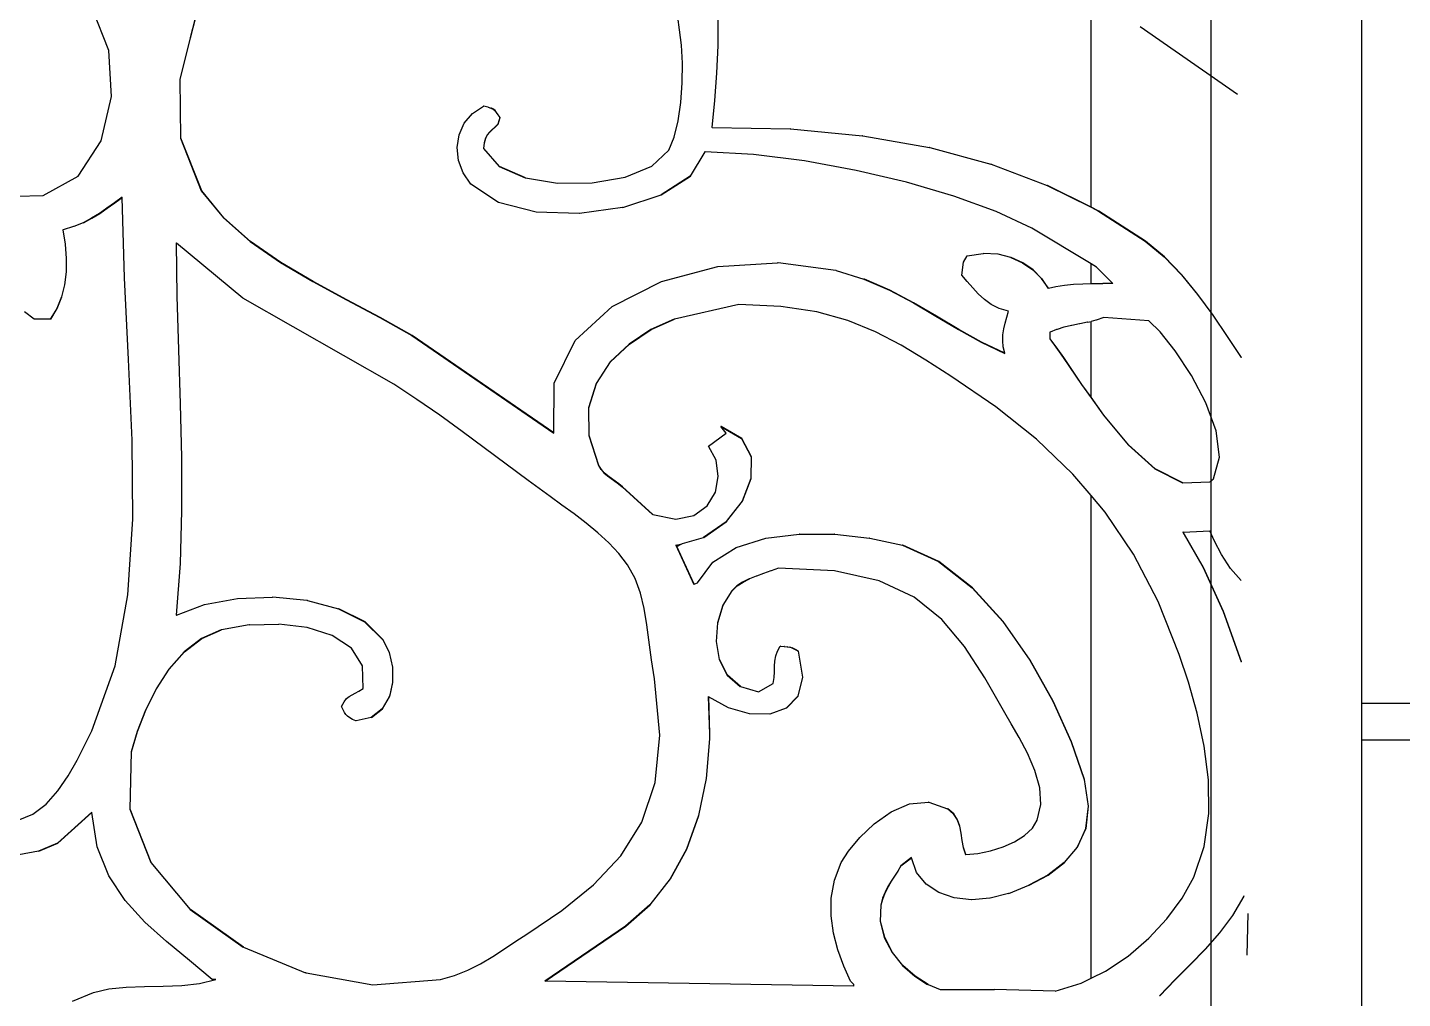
# Model space of a CAD drawing. Header units: inches. Extents: x 1397 to 20304, y -27267 to -746.
# Drawn here: x 3075.29 to 3093.56, y -9223.09 to -9210.18 of the extents above; entities that cross this region are included whole.
import ezdxf

# ---------------------------------------------------------------- set-up
doc = ezdxf.new("R2010")
doc.units = ezdxf.units.IN
doc.header["$LTSCALE"] = 17
doc.header["$MEASUREMENT"] = 0
doc.layers.add('OUTLINE', color=1, linetype='Continuous', lineweight=25)

# ---------------------------------------------------------------- blocks, each defined once
blk = doc.blocks.new('kk')
for p, q in [((-1658.537, -2491.1), (-1658.537, -2522.283)), ((-1656.537, -2491.1), (-1656.537, -2527.1)), ((-1673.18, -2506.424), (-1673.398, -2505.877)), ((-1665.597, -2506.148), (-1665.621, -2505.98)), ((-1660.129, -2508.507), (-1660.129, -2505.848)), ((-1672.035, -2506.001), (-1672.099, -2506.258)), ((-1672.094, -2506.258), (-1672.03, -2506.001)), ((-1665.571, -2506.354), (-1665.597, -2506.148)), ((-1665.086, -2505.996), (-1665.087, -2506.258)), ((-1665.082, -2506.258), (-1665.082, -2505.996)), ((-1658.183, -2507.01), (-1659.477, -2506.112)), ((-1672.099, -2506.258), (-1672.235, -2506.808)), ((-1672.231, -2506.808), (-1672.094, -2506.258)), ((-1672.099, -2506.258), (-1672.094, -2506.258)), ((-1665.559, -2506.594), (-1665.571, -2506.354)), ((-1665.087, -2506.258), (-1665.082, -2506.258)), ((-1665.087, -2506.258), (-1665.087, -2506.36)), ((-1665.083, -2506.36), (-1665.082, -2506.258)), ((-1673.144, -2507.038), (-1673.18, -2506.424)), ((-1665.087, -2506.36), (-1665.104, -2506.725)), ((-1665.099, -2506.725), (-1665.083, -2506.36)), ((-1665.083, -2506.36), (-1665.087, -2506.36)), ((-1665.562, -2506.853), (-1665.559, -2506.594)), ((-1672.235, -2506.808), (-1672.226, -2507.589)), ((-1672.231, -2506.808), (-1672.235, -2506.808)), ((-1672.222, -2507.589), (-1672.231, -2506.808)), ((-1665.581, -2507.114), (-1665.562, -2506.853)), ((-1665.104, -2506.725), (-1665.131, -2507.089)), ((-1665.127, -2507.089), (-1665.099, -2506.725)), ((-1665.099, -2506.725), (-1665.104, -2506.725)), ((-1673.283, -2507.625), (-1673.144, -2507.038)), ((-1668.457, -2507.39), (-1668.349, -2507.26)), ((-1668.349, -2507.26), (-1668.2, -2507.164)), ((-1668.198, -2507.166), (-1668.2, -2507.164)), ((-1668.196, -2507.164), (-1668.198, -2507.166)), ((-1668.143, -2507.176), (-1668.196, -2507.164)), ((-1668.138, -2507.176), (-1668.143, -2507.176)), ((-1668.138, -2507.176), (-1668.102, -2507.189)), ((-1668.097, -2507.189), (-1668.102, -2507.189)), ((-1668.102, -2507.189), (-1668.073, -2507.205)), ((-1668.068, -2507.205), (-1668.097, -2507.189)), ((-1668.068, -2507.205), (-1668.073, -2507.205)), ((-1668.073, -2507.205), (-1668.051, -2507.224)), ((-1668.046, -2507.224), (-1668.068, -2507.205)), ((-1668.051, -2507.224), (-1668.032, -2507.249)), ((-1668.046, -2507.224), (-1668.051, -2507.224)), ((-1668.027, -2507.249), (-1668.046, -2507.224)), ((-1668.027, -2507.249), (-1668.032, -2507.249)), ((-1668.032, -2507.249), (-1668.012, -2507.279)), ((-1668.007, -2507.279), (-1668.027, -2507.249)), ((-1665.616, -2507.361), (-1665.581, -2507.114)), ((-1665.131, -2507.089), (-1665.167, -2507.446)), ((-1665.162, -2507.446), (-1665.127, -2507.089)), ((-1665.127, -2507.089), (-1665.131, -2507.089)), ((-1668.525, -2507.544), (-1668.457, -2507.39)), ((-1668.052, -2507.443), (-1668.09, -2507.478)), ((-1668.086, -2507.478), (-1668.047, -2507.443)), ((-1668.009, -2507.402), (-1668.052, -2507.443)), ((-1668.047, -2507.443), (-1668.052, -2507.443)), ((-1668.047, -2507.443), (-1668.005, -2507.402)), ((-1668.007, -2507.279), (-1668.012, -2507.279)), ((-1668.012, -2507.279), (-1667.985, -2507.316)), ((-1667.985, -2507.316), (-1668.009, -2507.402)), ((-1668.005, -2507.402), (-1668.009, -2507.402)), ((-1667.981, -2507.316), (-1668.007, -2507.279)), ((-1668.005, -2507.402), (-1667.981, -2507.316)), ((-1667.981, -2507.316), (-1667.985, -2507.316)), ((-1665.669, -2507.578), (-1665.616, -2507.361)), ((-1665.162, -2507.446), (-1665.167, -2507.446)), ((-1665.162, -2507.446), (-1664.127, -2507.467)), ((-1673.588, -2508.094), (-1673.283, -2507.625)), ((-1672.226, -2507.589), (-1671.951, -2508.289)), ((-1672.222, -2507.589), (-1672.226, -2507.589)), ((-1671.946, -2508.289), (-1672.222, -2507.589)), ((-1668.55, -2507.712), (-1668.525, -2507.544)), ((-1668.175, -2507.592), (-1668.191, -2507.65)), ((-1668.187, -2507.65), (-1668.171, -2507.592)), ((-1668.153, -2507.547), (-1668.175, -2507.592)), ((-1668.171, -2507.592), (-1668.175, -2507.592)), ((-1668.171, -2507.592), (-1668.148, -2507.547)), ((-1668.124, -2507.511), (-1668.153, -2507.547)), ((-1668.148, -2507.547), (-1668.153, -2507.547)), ((-1668.148, -2507.547), (-1668.119, -2507.511)), ((-1668.09, -2507.478), (-1668.124, -2507.511)), ((-1668.119, -2507.511), (-1668.124, -2507.511)), ((-1668.119, -2507.511), (-1668.086, -2507.478)), ((-1668.086, -2507.478), (-1668.09, -2507.478)), ((-1665.74, -2507.748), (-1665.669, -2507.578)), ((-1664.123, -2507.467), (-1664.127, -2507.467)), ((-1664.123, -2507.467), (-1663.165, -2507.557)), ((-1663.16, -2507.557), (-1663.165, -2507.557)), ((-1663.16, -2507.557), (-1662.277, -2507.714)), ((-1668.533, -2507.885), (-1668.55, -2507.712)), ((-1668.191, -2507.65), (-1668.2, -2507.727)), ((-1668.196, -2507.727), (-1668.2, -2507.727)), ((-1668.2, -2507.727), (-1667.994, -2507.965)), ((-1668.196, -2507.727), (-1668.187, -2507.65)), ((-1667.989, -2507.965), (-1668.196, -2507.727)), ((-1668.187, -2507.65), (-1668.191, -2507.65)), ((-1665.963, -2507.96), (-1665.74, -2507.748)), ((-1665.262, -2507.77), (-1665.457, -2508.093)), ((-1665.452, -2508.093), (-1665.258, -2507.77)), ((-1665.258, -2507.77), (-1665.262, -2507.77)), ((-1664.614, -2507.808), (-1665.258, -2507.77)), ((-1663.935, -2507.893), (-1664.614, -2507.808)), ((-1662.272, -2507.714), (-1662.277, -2507.714)), ((-1662.272, -2507.714), (-1661.46, -2507.934)), ((-1668.473, -2508.051), (-1668.533, -2507.885)), ((-1667.989, -2507.965), (-1667.994, -2507.965)), ((-1667.994, -2507.965), (-1667.647, -2508.118)), ((-1667.643, -2508.118), (-1667.989, -2507.965)), ((-1666.32, -2508.107), (-1665.963, -2507.96)), ((-1663.25, -2508.018), (-1663.935, -2507.893)), ((-1661.455, -2507.934), (-1661.46, -2507.934)), ((-1661.455, -2507.934), (-1660.712, -2508.217)), ((-1674.053, -2508.354), (-1673.588, -2508.094)), ((-1668.368, -2508.202), (-1668.473, -2508.051)), ((-1667.643, -2508.118), (-1667.647, -2508.118)), ((-1667.643, -2508.118), (-1667.217, -2508.19)), ((-1666.756, -2508.185), (-1666.32, -2508.107)), ((-1665.457, -2508.093), (-1665.843, -2508.344)), ((-1665.839, -2508.344), (-1665.452, -2508.093)), ((-1665.452, -2508.093), (-1665.457, -2508.093)), ((-1662.581, -2508.176), (-1663.25, -2508.018)), ((-1661.954, -2508.361), (-1662.581, -2508.176)), ((-1674.413, -2508.36), (-1674.053, -2508.354)), ((-1671.946, -2508.289), (-1671.951, -2508.289)), ((-1671.951, -2508.289), (-1671.657, -2508.648)), ((-1671.653, -2508.648), (-1671.946, -2508.289)), ((-1668.001, -2508.446), (-1668.368, -2508.202)), ((-1667.217, -2508.19), (-1666.756, -2508.185)), ((-1666.352, -2508.513), (-1665.843, -2508.344)), ((-1665.839, -2508.344), (-1665.843, -2508.344)), ((-1661.39, -2508.566), (-1661.954, -2508.361)), ((-1660.707, -2508.217), (-1660.712, -2508.217)), ((-1660.712, -2508.217), (-1660.129, -2508.509)), ((-1660.129, -2508.507), (-1660.707, -2508.217)), ((-1673.206, -2508.52), (-1673.306, -2508.59)), ((-1673.301, -2508.59), (-1673.201, -2508.52)), ((-1673.106, -2508.448), (-1673.206, -2508.52)), ((-1673.201, -2508.52), (-1673.206, -2508.52)), ((-1673.201, -2508.52), (-1673.101, -2508.448)), ((-1673.002, -2508.375), (-1673.106, -2508.448)), ((-1673.101, -2508.448), (-1673.106, -2508.448)), ((-1673.101, -2508.448), (-1673.002, -2508.378)), ((-1673.002, -2508.378), (-1673.002, -2508.375)), ((-1672.973, -2509.448), (-1673.002, -2508.378)), ((-1667.501, -2508.573), (-1668.001, -2508.446)), ((-1666.356, -2508.513), (-1666.926, -2508.593)), ((-1666.352, -2508.513), (-1666.356, -2508.513)), ((-1660.129, -2508.509), (-1660.129, -2508.507)), ((-1660.025, -2508.559), (-1660.129, -2508.507)), ((-1660.129, -2508.509), (-1660.029, -2508.559)), ((-1673.523, -2508.714), (-1673.643, -2508.765)), ((-1673.41, -2508.655), (-1673.523, -2508.714)), ((-1673.518, -2508.714), (-1673.523, -2508.714)), ((-1673.518, -2508.714), (-1673.405, -2508.655)), ((-1673.306, -2508.59), (-1673.41, -2508.655)), ((-1673.405, -2508.655), (-1673.41, -2508.655)), ((-1673.405, -2508.655), (-1673.301, -2508.59)), ((-1673.301, -2508.59), (-1673.306, -2508.59)), ((-1671.657, -2508.648), (-1671.302, -2508.962)), ((-1671.653, -2508.648), (-1671.657, -2508.648)), ((-1671.297, -2508.962), (-1671.653, -2508.648)), ((-1666.931, -2508.593), (-1667.501, -2508.573)), ((-1666.926, -2508.593), (-1666.931, -2508.593)), ((-1660.915, -2508.786), (-1661.39, -2508.566)), ((-1660.025, -2508.559), (-1660.029, -2508.559)), ((-1660.029, -2508.559), (-1659.41, -2508.959)), ((-1659.405, -2508.959), (-1660.025, -2508.559)), ((-1673.79, -2508.808), (-1673.76, -2509.001)), ((-1673.786, -2508.808), (-1673.79, -2508.808)), ((-1673.648, -2508.765), (-1673.786, -2508.808)), ((-1673.756, -2509.001), (-1673.786, -2508.808)), ((-1673.643, -2508.765), (-1673.648, -2508.765)), ((-1660.129, -2509.26), (-1660.915, -2508.786)), ((-1673.756, -2509.001), (-1673.76, -2509.001)), ((-1673.76, -2509.001), (-1673.746, -2509.188)), ((-1673.741, -2509.188), (-1673.756, -2509.001)), ((-1672.285, -2508.981), (-1672.276, -2509.69)), ((-1672.281, -2508.985), (-1672.285, -2508.981)), ((-1672.272, -2509.69), (-1672.281, -2508.985)), ((-1671.401, -2509.716), (-1672.281, -2508.985)), ((-1671.302, -2508.962), (-1670.9, -2509.241)), ((-1671.297, -2508.962), (-1671.302, -2508.962)), ((-1670.896, -2509.241), (-1671.297, -2508.962)), ((-1659.405, -2508.959), (-1659.41, -2508.959)), ((-1659.41, -2508.959), (-1659.159, -2509.167)), ((-1659.154, -2509.167), (-1659.405, -2508.959)), ((-1673.746, -2509.188), (-1673.748, -2509.368)), ((-1673.741, -2509.188), (-1673.746, -2509.188)), ((-1673.743, -2509.368), (-1673.741, -2509.188)), ((-1670.9, -2509.241), (-1670.469, -2509.496)), ((-1670.896, -2509.241), (-1670.9, -2509.241)), ((-1670.464, -2509.496), (-1670.896, -2509.241)), ((-1665.086, -2509.297), (-1664.293, -2509.245)), ((-1664.292, -2509.245), (-1664.293, -2509.245)), ((-1664.288, -2509.245), (-1664.292, -2509.245)), ((-1663.518, -2509.348), (-1664.288, -2509.245)), ((-1661.846, -2509.413), (-1661.822, -2509.24)), ((-1661.822, -2509.24), (-1661.775, -2509.154)), ((-1661.775, -2509.154), (-1661.563, -2509.125)), ((-1661.56, -2509.126), (-1661.563, -2509.125)), ((-1661.559, -2509.125), (-1661.56, -2509.126)), ((-1661.369, -2509.134), (-1661.559, -2509.125)), ((-1661.364, -2509.134), (-1661.369, -2509.134)), ((-1661.193, -2509.176), (-1661.364, -2509.134)), ((-1661.193, -2509.176), (-1661.038, -2509.247)), ((-1661.189, -2509.176), (-1661.193, -2509.176)), ((-1661.033, -2509.247), (-1661.189, -2509.176)), ((-1661.038, -2509.247), (-1660.903, -2509.342)), ((-1661.033, -2509.247), (-1661.038, -2509.247)), ((-1660.898, -2509.342), (-1661.033, -2509.247)), ((-1660.129, -2509.522), (-1660.129, -2509.26)), ((-1660.055, -2509.305), (-1660.129, -2509.26)), ((-1659.154, -2509.167), (-1659.159, -2509.167)), ((-1659.159, -2509.167), (-1658.928, -2509.406)), ((-1658.923, -2509.406), (-1659.154, -2509.167)), ((-1673.748, -2509.368), (-1673.769, -2509.539)), ((-1673.764, -2509.539), (-1673.743, -2509.368)), ((-1673.743, -2509.368), (-1673.748, -2509.368)), ((-1672.918, -2510.531), (-1672.973, -2509.448)), ((-1665.838, -2509.495), (-1665.086, -2509.297)), ((-1663.514, -2509.348), (-1663.518, -2509.348)), ((-1663.514, -2509.348), (-1663.146, -2509.464)), ((-1661.773, -2509.496), (-1661.846, -2509.413)), ((-1660.898, -2509.342), (-1660.903, -2509.342)), ((-1660.903, -2509.342), (-1660.789, -2509.456)), ((-1660.785, -2509.456), (-1660.898, -2509.342)), ((-1660.789, -2509.456), (-1660.7, -2509.586)), ((-1660.785, -2509.456), (-1660.789, -2509.456)), ((-1660.696, -2509.585), (-1660.785, -2509.456)), ((-1659.84, -2509.521), (-1660.055, -2509.305)), ((-1658.923, -2509.406), (-1658.928, -2509.406)), ((-1658.928, -2509.406), (-1658.849, -2509.502)), ((-1658.845, -2509.501), (-1658.923, -2509.406)), ((-1673.769, -2509.539), (-1673.81, -2509.701)), ((-1673.805, -2509.701), (-1673.764, -2509.539)), ((-1673.764, -2509.539), (-1673.769, -2509.539)), ((-1670.464, -2509.496), (-1670.469, -2509.496)), ((-1670.469, -2509.496), (-1670.023, -2509.737)), ((-1670.019, -2509.737), (-1670.464, -2509.496)), ((-1666.49, -2509.826), (-1665.838, -2509.495)), ((-1663.141, -2509.464), (-1663.146, -2509.464)), ((-1663.146, -2509.464), (-1662.806, -2509.611)), ((-1662.802, -2509.611), (-1663.141, -2509.464)), ((-1662.806, -2509.611), (-1662.49, -2509.778)), ((-1662.802, -2509.611), (-1662.806, -2509.611)), ((-1662.486, -2509.778), (-1662.802, -2509.611)), ((-1661.701, -2509.579), (-1661.773, -2509.496)), ((-1661.627, -2509.66), (-1661.701, -2509.579)), ((-1660.7, -2509.586), (-1660.696, -2509.585)), ((-1660.696, -2509.585), (-1660.595, -2509.561)), ((-1660.595, -2509.561), (-1660.482, -2509.543)), ((-1660.482, -2509.543), (-1660.362, -2509.532)), ((-1660.362, -2509.532), (-1660.237, -2509.525)), ((-1660.237, -2509.525), (-1660.129, -2509.522)), ((-1660.129, -2509.522), (-1660.108, -2509.521)), ((-1660.108, -2509.521), (-1659.975, -2509.52)), ((-1659.975, -2509.52), (-1659.973, -2509.52)), ((-1659.97, -2509.52), (-1659.973, -2509.52)), ((-1659.84, -2509.521), (-1659.97, -2509.52)), ((-1658.849, -2509.502), (-1658.845, -2509.501)), ((-1658.849, -2509.502), (-1658.713, -2509.667)), ((-1658.708, -2509.667), (-1658.845, -2509.501)), ((-1673.81, -2509.701), (-1673.872, -2509.854)), ((-1673.867, -2509.854), (-1673.805, -2509.701)), ((-1673.805, -2509.701), (-1673.81, -2509.701)), ((-1672.276, -2509.69), (-1672.256, -2510.404)), ((-1672.272, -2509.69), (-1672.276, -2509.69)), ((-1672.252, -2510.404), (-1672.272, -2509.69)), ((-1669.395, -2510.862), (-1671.401, -2509.716)), ((-1670.023, -2509.737), (-1669.58, -2509.972)), ((-1670.019, -2509.737), (-1670.023, -2509.737)), ((-1669.576, -2509.972), (-1670.019, -2509.737)), ((-1666.985, -2510.28), (-1666.49, -2509.826)), ((-1664.808, -2509.802), (-1665.664, -2509.997)), ((-1664.25, -2509.826), (-1664.808, -2509.802)), ((-1663.773, -2509.899), (-1664.25, -2509.826)), ((-1662.49, -2509.778), (-1662.189, -2509.955)), ((-1662.486, -2509.778), (-1662.49, -2509.778)), ((-1662.184, -2509.955), (-1662.486, -2509.778)), ((-1661.546, -2509.734), (-1661.627, -2509.66)), ((-1661.455, -2509.8), (-1661.546, -2509.734)), ((-1661.349, -2509.852), (-1661.455, -2509.8)), ((-1658.708, -2509.667), (-1658.713, -2509.667)), ((-1658.713, -2509.667), (-1658.512, -2509.943)), ((-1658.507, -2509.943), (-1658.708, -2509.667)), ((-1674.172, -2509.997), (-1674.299, -2509.897)), ((-1673.957, -2509.997), (-1674.172, -2509.997)), ((-1673.872, -2509.854), (-1673.957, -2509.997)), ((-1673.953, -2509.997), (-1673.957, -2509.997)), ((-1673.953, -2509.997), (-1673.867, -2509.854)), ((-1673.867, -2509.854), (-1673.872, -2509.854)), ((-1669.576, -2509.972), (-1669.58, -2509.972)), ((-1669.58, -2509.972), (-1669.156, -2510.213)), ((-1669.151, -2510.213), (-1669.576, -2509.972)), ((-1665.668, -2509.997), (-1665.977, -2510.135)), ((-1665.972, -2510.135), (-1665.664, -2509.997)), ((-1665.664, -2509.997), (-1665.668, -2509.997)), ((-1663.359, -2510.013), (-1663.773, -2509.899)), ((-1662.184, -2509.955), (-1662.189, -2509.955)), ((-1662.189, -2509.955), (-1661.892, -2510.133)), ((-1661.887, -2510.133), (-1662.184, -2509.955)), ((-1661.225, -2509.889), (-1661.349, -2509.852)), ((-1661.268, -2510.048), (-1661.247, -2509.969)), ((-1661.247, -2509.969), (-1661.225, -2509.889)), ((-1660.066, -2510.009), (-1660.129, -2510.025)), ((-1660.062, -2510.009), (-1660.066, -2510.009)), ((-1659.959, -2509.975), (-1660.062, -2510.009)), ((-1659.362, -2510.018), (-1659.959, -2509.975)), ((-1658.507, -2509.943), (-1658.512, -2509.943)), ((-1658.512, -2509.943), (-1658.32, -2510.225)), ((-1658.315, -2510.225), (-1658.507, -2509.943)), ((-1665.977, -2510.135), (-1666.267, -2510.326)), ((-1666.262, -2510.326), (-1665.972, -2510.135)), ((-1665.972, -2510.135), (-1665.977, -2510.135)), ((-1662.991, -2510.162), (-1663.359, -2510.013)), ((-1662.652, -2510.34), (-1662.991, -2510.162)), ((-1661.887, -2510.133), (-1661.892, -2510.133)), ((-1661.892, -2510.133), (-1661.59, -2510.302)), ((-1661.585, -2510.302), (-1661.887, -2510.133)), ((-1661.299, -2510.203), (-1661.286, -2510.125)), ((-1661.286, -2510.125), (-1661.268, -2510.048)), ((-1660.676, -2510.17), (-1660.676, -2510.256)), ((-1660.671, -2510.17), (-1660.676, -2510.17)), ((-1660.586, -2510.133), (-1660.671, -2510.17)), ((-1660.671, -2510.256), (-1660.671, -2510.17)), ((-1660.581, -2510.133), (-1660.586, -2510.133)), ((-1660.489, -2510.104), (-1660.581, -2510.133)), ((-1660.485, -2510.104), (-1660.489, -2510.104)), ((-1660.388, -2510.081), (-1660.485, -2510.104)), ((-1660.383, -2510.081), (-1660.388, -2510.081)), ((-1660.282, -2510.059), (-1660.383, -2510.081)), ((-1660.278, -2510.059), (-1660.282, -2510.059)), ((-1660.175, -2510.036), (-1660.278, -2510.059)), ((-1660.17, -2510.036), (-1660.175, -2510.036)), ((-1660.17, -2510.036), (-1660.129, -2510.025)), ((-1660.129, -2511.034), (-1660.129, -2510.025)), ((-1659.211, -2510.165), (-1659.362, -2510.018)), ((-1659.01, -2510.417), (-1659.211, -2510.165)), ((-1669.156, -2510.213), (-1667.269, -2511.51)), ((-1669.151, -2510.213), (-1669.156, -2510.213)), ((-1667.269, -2511.507), (-1669.151, -2510.213)), ((-1667.264, -2510.845), (-1666.985, -2510.28)), ((-1666.267, -2510.326), (-1666.517, -2510.565)), ((-1666.512, -2510.565), (-1666.262, -2510.326)), ((-1666.262, -2510.326), (-1666.267, -2510.326)), ((-1662.324, -2510.539), (-1662.652, -2510.34)), ((-1661.585, -2510.302), (-1661.59, -2510.302)), ((-1661.59, -2510.302), (-1661.273, -2510.451)), ((-1661.274, -2510.448), (-1661.585, -2510.302)), ((-1661.302, -2510.282), (-1661.299, -2510.203)), ((-1661.295, -2510.365), (-1661.302, -2510.282)), ((-1661.274, -2510.448), (-1661.295, -2510.365)), ((-1660.671, -2510.256), (-1660.676, -2510.256)), ((-1660.676, -2510.256), (-1660.575, -2510.397)), ((-1660.572, -2510.395), (-1660.671, -2510.256)), ((-1658.32, -2510.225), (-1658.135, -2510.505)), ((-1658.315, -2510.225), (-1658.32, -2510.225)), ((-1658.13, -2510.505), (-1658.315, -2510.225)), ((-1672.87, -2511.606), (-1672.918, -2510.531)), ((-1672.256, -2510.404), (-1672.233, -2511.12)), ((-1672.252, -2510.404), (-1672.256, -2510.404)), ((-1672.229, -2511.12), (-1672.252, -2510.404)), ((-1661.99, -2510.754), (-1662.324, -2510.539)), ((-1661.273, -2510.451), (-1661.274, -2510.448)), ((-1660.575, -2510.397), (-1660.572, -2510.395)), ((-1660.575, -2510.397), (-1660.497, -2510.506)), ((-1660.492, -2510.506), (-1660.572, -2510.395)), ((-1660.497, -2510.506), (-1660.255, -2510.865)), ((-1660.492, -2510.506), (-1660.497, -2510.506)), ((-1660.251, -2510.865), (-1660.492, -2510.506)), ((-1658.796, -2510.743), (-1659.01, -2510.417)), ((-1658.13, -2510.505), (-1658.135, -2510.505)), ((-1666.517, -2510.565), (-1666.704, -2510.849)), ((-1666.699, -2510.849), (-1666.512, -2510.565)), ((-1666.512, -2510.565), (-1666.517, -2510.565)), ((-1669.086, -2511.064), (-1669.395, -2510.862)), ((-1667.269, -2511.507), (-1667.264, -2510.845)), ((-1666.704, -2510.849), (-1666.807, -2511.176)), ((-1666.802, -2511.176), (-1666.699, -2510.849)), ((-1666.699, -2510.849), (-1666.704, -2510.849)), ((-1661.392, -2511.163), (-1661.99, -2510.754)), ((-1660.251, -2510.865), (-1660.255, -2510.865)), ((-1660.255, -2510.865), (-1660.129, -2511.041)), ((-1660.129, -2511.034), (-1660.251, -2510.865)), ((-1658.603, -2511.109), (-1658.796, -2510.743)), ((-1668.784, -2511.274), (-1669.086, -2511.064)), ((-1660.129, -2511.041), (-1660.129, -2511.034)), ((-1659.959, -2511.273), (-1660.129, -2511.034)), ((-1660.129, -2511.041), (-1659.963, -2511.273)), ((-1672.233, -2511.12), (-1672.216, -2511.834)), ((-1672.229, -2511.12), (-1672.233, -2511.12)), ((-1672.212, -2511.834), (-1672.229, -2511.12)), ((-1668.487, -2511.488), (-1668.784, -2511.274)), ((-1666.807, -2511.176), (-1666.803, -2511.541)), ((-1666.802, -2511.176), (-1666.807, -2511.176)), ((-1666.799, -2511.541), (-1666.802, -2511.176)), ((-1660.853, -2511.593), (-1661.392, -2511.163)), ((-1659.963, -2511.273), (-1659.634, -2511.667)), ((-1659.959, -2511.273), (-1659.963, -2511.273)), ((-1659.629, -2511.667), (-1659.959, -2511.273)), ((-1658.467, -2511.482), (-1658.603, -2511.109)), ((-1664.976, -2511.51), (-1665.047, -2511.424)), ((-1665.043, -2511.424), (-1665.047, -2511.424)), ((-1665.047, -2511.424), (-1665.038, -2511.429)), ((-1664.769, -2511.581), (-1665.043, -2511.424)), ((-1665.043, -2511.424), (-1665.038, -2511.429)), ((-1665.038, -2511.429), (-1664.774, -2511.581)), ((-1672.862, -2512.656), (-1672.87, -2511.606)), ((-1668.193, -2511.705), (-1668.487, -2511.488)), ((-1667.269, -2511.51), (-1667.269, -2511.507)), ((-1666.803, -2511.541), (-1666.672, -2511.943)), ((-1666.799, -2511.541), (-1666.803, -2511.541)), ((-1666.667, -2511.943), (-1666.799, -2511.541)), ((-1665.214, -2511.683), (-1664.976, -2511.51)), ((-1664.774, -2511.581), (-1664.646, -2511.824)), ((-1664.769, -2511.581), (-1664.774, -2511.581)), ((-1664.641, -2511.824), (-1664.769, -2511.581)), ((-1660.37, -2512.055), (-1660.853, -2511.593)), ((-1658.421, -2511.829), (-1658.467, -2511.482)), ((-1672.216, -2511.834), (-1672.214, -2512.544)), ((-1672.212, -2511.834), (-1672.216, -2511.834)), ((-1672.209, -2512.544), (-1672.212, -2511.834)), ((-1667.901, -2511.923), (-1668.193, -2511.705)), ((-1665.112, -2511.872), (-1665.214, -2511.683)), ((-1664.646, -2511.824), (-1664.648, -2512.115)), ((-1664.641, -2511.824), (-1664.646, -2511.824)), ((-1664.643, -2512.115), (-1664.641, -2511.824)), ((-1659.634, -2511.667), (-1659.28, -2511.987)), ((-1659.629, -2511.667), (-1659.634, -2511.667)), ((-1659.276, -2511.987), (-1659.629, -2511.667)), ((-1658.502, -2512.116), (-1658.421, -2511.829)), ((-1667.609, -2512.139), (-1667.901, -2511.923)), ((-1666.672, -2511.943), (-1666.64, -2511.994)), ((-1666.667, -2511.943), (-1666.672, -2511.943)), ((-1666.636, -2511.994), (-1666.667, -2511.943)), ((-1666.64, -2511.994), (-1666.601, -2512.038)), ((-1666.636, -2511.994), (-1666.64, -2511.994)), ((-1666.596, -2512.038), (-1666.636, -2511.994)), ((-1665.082, -2512.085), (-1665.112, -2511.872)), ((-1659.28, -2511.987), (-1658.914, -2512.172)), ((-1659.276, -2511.987), (-1659.28, -2511.987)), ((-1658.91, -2512.171), (-1659.276, -2511.987)), ((-1667.317, -2512.354), (-1667.609, -2512.139)), ((-1666.601, -2512.038), (-1666.556, -2512.078)), ((-1666.596, -2512.038), (-1666.601, -2512.038)), ((-1666.551, -2512.078), (-1666.596, -2512.038)), ((-1666.556, -2512.078), (-1666.507, -2512.115)), ((-1666.551, -2512.078), (-1666.556, -2512.078)), ((-1666.502, -2512.115), (-1666.551, -2512.078)), ((-1666.507, -2512.115), (-1666.457, -2512.15)), ((-1666.502, -2512.115), (-1666.507, -2512.115)), ((-1666.452, -2512.15), (-1666.502, -2512.115)), ((-1666.457, -2512.15), (-1666.407, -2512.186)), ((-1666.452, -2512.15), (-1666.457, -2512.15)), ((-1666.403, -2512.186), (-1666.452, -2512.15)), ((-1666.407, -2512.186), (-1666.361, -2512.224)), ((-1666.403, -2512.186), (-1666.407, -2512.186)), ((-1666.356, -2512.224), (-1666.403, -2512.186)), ((-1665.121, -2512.296), (-1665.082, -2512.085)), ((-1664.648, -2512.115), (-1664.764, -2512.416)), ((-1664.759, -2512.416), (-1664.643, -2512.115)), ((-1664.643, -2512.115), (-1664.648, -2512.115)), ((-1660.129, -2512.339), (-1660.37, -2512.055)), ((-1658.914, -2512.172), (-1658.91, -2512.171)), ((-1658.91, -2512.171), (-1658.55, -2512.159)), ((-1658.55, -2512.159), (-1658.534, -2512.149)), ((-1658.534, -2512.149), (-1658.526, -2512.144)), ((-1658.526, -2512.144), (-1658.518, -2512.137)), ((-1658.518, -2512.137), (-1658.513, -2512.129)), ((-1658.513, -2512.129), (-1658.502, -2512.116)), ((-1667.159, -2512.467), (-1667.317, -2512.354)), ((-1666.361, -2512.224), (-1665.955, -2512.591)), ((-1666.356, -2512.224), (-1666.361, -2512.224)), ((-1665.95, -2512.591), (-1666.356, -2512.224)), ((-1665.23, -2512.479), (-1665.121, -2512.296)), ((-1660.129, -2518.757), (-1660.129, -2512.339)), ((-1659.942, -2512.56), (-1660.129, -2512.339)), ((-1672.214, -2512.544), (-1672.234, -2513.244)), ((-1672.229, -2513.244), (-1672.209, -2512.544)), ((-1672.209, -2512.544), (-1672.214, -2512.544)), ((-1666.998, -2512.584), (-1667.159, -2512.467)), ((-1665.406, -2512.607), (-1665.23, -2512.479)), ((-1664.764, -2512.416), (-1664.963, -2512.669)), ((-1664.956, -2512.665), (-1664.759, -2512.416)), ((-1664.759, -2512.416), (-1664.764, -2512.416)), ((-1659.564, -2513.121), (-1659.942, -2512.56)), ((-1672.927, -2513.661), (-1672.862, -2512.656)), ((-1666.838, -2512.707), (-1666.998, -2512.584)), ((-1666.683, -2512.835), (-1666.838, -2512.707)), ((-1665.95, -2512.591), (-1665.955, -2512.591)), ((-1665.95, -2512.591), (-1665.648, -2512.653)), ((-1665.648, -2512.653), (-1665.406, -2512.607)), ((-1664.979, -2512.689), (-1665.278, -2512.897)), ((-1665.273, -2512.897), (-1664.975, -2512.689)), ((-1664.963, -2512.669), (-1664.979, -2512.689)), ((-1664.975, -2512.689), (-1664.979, -2512.689)), ((-1664.975, -2512.689), (-1664.956, -2512.665)), ((-1664.963, -2512.669), (-1664.956, -2512.665)), ((-1666.537, -2512.969), (-1666.683, -2512.835)), ((-1665.559, -2512.978), (-1665.278, -2512.897)), ((-1665.273, -2512.897), (-1665.278, -2512.897)), ((-1664.843, -2513.03), (-1664.451, -2512.908)), ((-1664.451, -2512.908), (-1664.006, -2512.852)), ((-1664.002, -2512.852), (-1664.006, -2512.852)), ((-1664.002, -2512.852), (-1663.537, -2512.853)), ((-1663.532, -2512.853), (-1663.537, -2512.853)), ((-1663.532, -2512.853), (-1663.071, -2512.906)), ((-1663.066, -2512.906), (-1663.071, -2512.906)), ((-1663.066, -2512.906), (-1662.635, -2513.002)), ((-1658.908, -2512.829), (-1658.639, -2513.297)), ((-1658.903, -2512.829), (-1658.908, -2512.829)), ((-1658.903, -2512.829), (-1658.55, -2512.808)), ((-1658.635, -2513.297), (-1658.903, -2512.829)), ((-1658.49, -2512.946), (-1658.55, -2512.808)), ((-1666.405, -2513.111), (-1666.537, -2512.969)), ((-1666.289, -2513.262), (-1666.405, -2513.111)), ((-1665.644, -2513.002), (-1665.406, -2513.521)), ((-1665.64, -2513.002), (-1665.644, -2513.002)), ((-1665.64, -2513.002), (-1665.565, -2512.981)), ((-1665.633, -2513.016), (-1665.64, -2513.002)), ((-1665.633, -2513.016), (-1665.565, -2512.981)), ((-1665.402, -2513.519), (-1665.633, -2513.016)), ((-1665.565, -2512.981), (-1665.559, -2512.978)), ((-1665.154, -2513.225), (-1664.843, -2513.03)), ((-1662.635, -2513.002), (-1662.156, -2513.218)), ((-1662.63, -2513.002), (-1662.635, -2513.002)), ((-1662.152, -2513.218), (-1662.63, -2513.002)), ((-1658.396, -2513.124), (-1658.49, -2512.946)), ((-1672.234, -2513.244), (-1672.285, -2513.932)), ((-1672.28, -2513.93), (-1672.229, -2513.244)), ((-1672.229, -2513.244), (-1672.234, -2513.244)), ((-1666.187, -2513.444), (-1666.289, -2513.262)), ((-1665.358, -2513.499), (-1665.154, -2513.225)), ((-1665.15, -2513.226), (-1665.151, -2513.227)), ((-1662.156, -2513.218), (-1661.709, -2513.567)), ((-1662.152, -2513.218), (-1662.156, -2513.218)), ((-1661.705, -2513.567), (-1662.152, -2513.218)), ((-1659.236, -2513.747), (-1659.564, -2513.121)), ((-1658.639, -2513.297), (-1658.372, -2513.882)), ((-1658.635, -2513.297), (-1658.639, -2513.297)), ((-1658.367, -2513.882), (-1658.635, -2513.297)), ((-1658.274, -2513.309), (-1658.396, -2513.124)), ((-1666.115, -2513.638), (-1666.187, -2513.444)), ((-1664.672, -2513.447), (-1664.758, -2513.49)), ((-1664.753, -2513.49), (-1664.668, -2513.447)), ((-1664.668, -2513.447), (-1664.672, -2513.447)), ((-1664.58, -2513.41), (-1664.668, -2513.447)), ((-1664.575, -2513.41), (-1664.58, -2513.41)), ((-1664.483, -2513.376), (-1664.575, -2513.41)), ((-1664.479, -2513.376), (-1664.483, -2513.376)), ((-1664.384, -2513.342), (-1664.479, -2513.376)), ((-1664.379, -2513.342), (-1664.384, -2513.342)), ((-1664.283, -2513.305), (-1664.379, -2513.342)), ((-1663.536, -2513.343), (-1664.283, -2513.305)), ((-1662.945, -2513.475), (-1663.536, -2513.343)), ((-1662.48, -2513.692), (-1662.945, -2513.475)), ((-1658.133, -2513.471), (-1658.274, -2513.309)), ((-1673.098, -2514.604), (-1672.927, -2513.661)), ((-1666.065, -2513.843), (-1666.115, -2513.638)), ((-1665.406, -2513.521), (-1665.402, -2513.519)), ((-1665.402, -2513.519), (-1665.358, -2513.499)), ((-1664.904, -2513.608), (-1665.022, -2513.799)), ((-1665.018, -2513.799), (-1664.899, -2513.608)), ((-1664.836, -2513.542), (-1664.904, -2513.608)), ((-1664.899, -2513.608), (-1664.904, -2513.608)), ((-1664.899, -2513.608), (-1664.831, -2513.542)), ((-1664.758, -2513.49), (-1664.836, -2513.542)), ((-1664.831, -2513.542), (-1664.836, -2513.542)), ((-1664.831, -2513.542), (-1664.753, -2513.49)), ((-1664.753, -2513.49), (-1664.758, -2513.49)), ((-1661.709, -2513.567), (-1661.302, -2514.015)), ((-1661.705, -2513.567), (-1661.709, -2513.567)), ((-1661.297, -2514.015), (-1661.705, -2513.567)), ((-1672.28, -2513.93), (-1671.907, -2513.79)), ((-1671.907, -2513.79), (-1671.47, -2513.709)), ((-1671.47, -2513.709), (-1671.005, -2513.691)), ((-1671.005, -2513.691), (-1671.004, -2513.691)), ((-1671.001, -2513.691), (-1671.004, -2513.691)), ((-1670.547, -2513.736), (-1671.001, -2513.691)), ((-1670.542, -2513.736), (-1670.547, -2513.736)), ((-1670.542, -2513.736), (-1670.128, -2513.844)), ((-1670.128, -2513.844), (-1669.781, -2514.018)), ((-1670.123, -2513.844), (-1670.128, -2513.844)), ((-1669.776, -2514.018), (-1670.123, -2513.844)), ((-1666.03, -2514.06), (-1666.065, -2513.843)), ((-1665.022, -2513.799), (-1665.093, -2514.031)), ((-1665.088, -2514.031), (-1665.018, -2513.799)), ((-1665.018, -2513.799), (-1665.022, -2513.799)), ((-1662.111, -2513.986), (-1662.48, -2513.692)), ((-1658.956, -2514.451), (-1659.236, -2513.747)), ((-1672.285, -2513.932), (-1672.28, -2513.93)), ((-1669.781, -2514.018), (-1669.538, -2514.256)), ((-1669.776, -2514.018), (-1669.781, -2514.018)), ((-1669.534, -2514.256), (-1669.776, -2514.018)), ((-1661.808, -2514.346), (-1662.111, -2513.986)), ((-1661.302, -2514.015), (-1660.941, -2514.528)), ((-1661.297, -2514.015), (-1661.302, -2514.015)), ((-1660.936, -2514.528), (-1661.297, -2514.015)), ((-1658.372, -2513.882), (-1658.132, -2514.551)), ((-1658.367, -2513.882), (-1658.372, -2513.882)), ((-1658.128, -2514.551), (-1658.367, -2513.882)), ((-1671.688, -2514.126), (-1671.949, -2514.239)), ((-1671.944, -2514.239), (-1671.683, -2514.126)), ((-1671.683, -2514.126), (-1671.688, -2514.126)), ((-1671.315, -2514.059), (-1671.683, -2514.126)), ((-1671.31, -2514.059), (-1671.315, -2514.059)), ((-1671.31, -2514.059), (-1670.923, -2514.048)), ((-1670.545, -2514.094), (-1670.923, -2514.048)), ((-1670.212, -2514.201), (-1670.545, -2514.094)), ((-1669.956, -2514.37), (-1670.212, -2514.201)), ((-1665.97, -2514.526), (-1666.03, -2514.06)), ((-1665.093, -2514.031), (-1665.111, -2514.279)), ((-1665.106, -2514.279), (-1665.088, -2514.031)), ((-1665.088, -2514.031), (-1665.093, -2514.031)), ((-1671.949, -2514.239), (-1672.18, -2514.418)), ((-1672.175, -2514.418), (-1671.944, -2514.239)), ((-1671.944, -2514.239), (-1671.949, -2514.239)), ((-1669.808, -2514.604), (-1669.956, -2514.37)), ((-1669.538, -2514.256), (-1669.455, -2514.428)), ((-1669.534, -2514.256), (-1669.538, -2514.256)), ((-1669.451, -2514.428), (-1669.534, -2514.256)), ((-1665.111, -2514.279), (-1665.07, -2514.519)), ((-1665.106, -2514.279), (-1665.111, -2514.279)), ((-1665.066, -2514.519), (-1665.106, -2514.279)), ((-1664.296, -2514.407), (-1664.259, -2514.343)), ((-1664.254, -2514.343), (-1664.259, -2514.343)), ((-1664.254, -2514.343), (-1664.207, -2514.346)), ((-1664.203, -2514.346), (-1664.207, -2514.346)), ((-1664.203, -2514.346), (-1664.166, -2514.35)), ((-1664.162, -2514.35), (-1664.166, -2514.35)), ((-1664.162, -2514.35), (-1664.133, -2514.357)), ((-1664.128, -2514.357), (-1664.133, -2514.357)), ((-1664.128, -2514.357), (-1664.104, -2514.366)), ((-1664.104, -2514.366), (-1664.078, -2514.377)), ((-1664.1, -2514.366), (-1664.104, -2514.366)), ((-1664.073, -2514.377), (-1664.1, -2514.366)), ((-1664.078, -2514.377), (-1664.051, -2514.391)), ((-1664.073, -2514.377), (-1664.078, -2514.377)), ((-1664.046, -2514.391), (-1664.073, -2514.377)), ((-1664.051, -2514.391), (-1664.02, -2514.408)), ((-1664.046, -2514.391), (-1664.051, -2514.391)), ((-1664.015, -2514.408), (-1664.046, -2514.391)), ((-1661.538, -2514.764), (-1661.808, -2514.346)), ((-1672.18, -2514.418), (-1672.381, -2514.647)), ((-1672.377, -2514.647), (-1672.175, -2514.418)), ((-1672.175, -2514.418), (-1672.18, -2514.418)), ((-1669.455, -2514.428), (-1669.411, -2514.623)), ((-1669.451, -2514.428), (-1669.455, -2514.428)), ((-1669.406, -2514.623), (-1669.451, -2514.428)), ((-1665.931, -2514.775), (-1665.97, -2514.526)), ((-1665.07, -2514.519), (-1664.966, -2514.727)), ((-1665.066, -2514.519), (-1665.07, -2514.519)), ((-1664.961, -2514.727), (-1665.066, -2514.519)), ((-1664.333, -2514.609), (-1664.329, -2514.54)), ((-1664.329, -2514.54), (-1664.318, -2514.472)), ((-1664.318, -2514.472), (-1664.296, -2514.407)), ((-1664.02, -2514.408), (-1663.963, -2514.753)), ((-1664.015, -2514.408), (-1664.02, -2514.408)), ((-1663.958, -2514.753), (-1664.015, -2514.408)), ((-1660.941, -2514.528), (-1660.635, -2515.072)), ((-1660.936, -2514.528), (-1660.941, -2514.528)), ((-1660.631, -2515.072), (-1660.936, -2514.528)), ((-1658.834, -2514.823), (-1658.956, -2514.451)), ((-1658.128, -2514.551), (-1658.132, -2514.551)), ((-1673.408, -2515.467), (-1673.098, -2514.604)), ((-1672.381, -2514.647), (-1672.553, -2514.911)), ((-1672.548, -2514.911), (-1672.377, -2514.647)), ((-1672.377, -2514.647), (-1672.381, -2514.647)), ((-1669.801, -2514.905), (-1669.808, -2514.604)), ((-1669.411, -2514.623), (-1669.409, -2514.825)), ((-1669.406, -2514.623), (-1669.411, -2514.623)), ((-1669.405, -2514.825), (-1669.406, -2514.623)), ((-1664.966, -2514.727), (-1664.793, -2514.878)), ((-1664.961, -2514.727), (-1664.966, -2514.727)), ((-1664.788, -2514.878), (-1664.961, -2514.727)), ((-1664.354, -2514.84), (-1664.341, -2514.759)), ((-1664.341, -2514.759), (-1664.336, -2514.682)), ((-1664.336, -2514.682), (-1664.333, -2514.609)), ((-1663.963, -2514.753), (-1664.025, -2515.005)), ((-1664.02, -2515.005), (-1663.958, -2514.753)), ((-1663.958, -2514.753), (-1663.963, -2514.753)), ((-1672.553, -2514.911), (-1672.693, -2515.193)), ((-1672.689, -2515.193), (-1672.548, -2514.911)), ((-1672.548, -2514.911), (-1672.553, -2514.911)), ((-1669.906, -2514.966), (-1669.857, -2514.94)), ((-1669.857, -2514.94), (-1669.801, -2514.905)), ((-1669.409, -2514.825), (-1669.448, -2514.992)), ((-1669.443, -2514.989), (-1669.405, -2514.825)), ((-1669.405, -2514.825), (-1669.409, -2514.825)), ((-1665.857, -2515.524), (-1665.931, -2514.775)), ((-1664.788, -2514.878), (-1664.793, -2514.878)), ((-1664.788, -2514.878), (-1664.546, -2514.948)), ((-1664.546, -2514.948), (-1664.354, -2514.84)), ((-1661.273, -2515.229), (-1661.538, -2514.764)), ((-1658.719, -2515.234), (-1658.834, -2514.823)), ((-1670.088, -2515.143), (-1670.054, -2515.082)), ((-1670.054, -2515.082), (-1670.021, -2515.04)), ((-1670.021, -2515.04), (-1669.986, -2515.01)), ((-1669.986, -2515.01), (-1669.948, -2514.988)), ((-1669.948, -2514.988), (-1669.906, -2514.966)), ((-1669.453, -2515.015), (-1669.547, -2515.176)), ((-1669.542, -2515.176), (-1669.449, -2515.015)), ((-1669.448, -2514.992), (-1669.453, -2515.015)), ((-1669.449, -2515.015), (-1669.453, -2515.015)), ((-1669.449, -2515.015), (-1669.443, -2514.989)), ((-1669.448, -2514.992), (-1669.443, -2514.989)), ((-1665.214, -2515.013), (-1665.2, -2515.507)), ((-1665.21, -2515.016), (-1665.214, -2515.013)), ((-1665.195, -2515.509), (-1665.21, -2515.016)), ((-1664.947, -2515.163), (-1665.21, -2515.016)), ((-1664.025, -2515.005), (-1664.181, -2515.168)), ((-1664.176, -2515.168), (-1664.02, -2515.005)), ((-1664.02, -2515.005), (-1664.025, -2515.005)), ((-1660.635, -2515.072), (-1660.393, -2515.612)), ((-1660.631, -2515.072), (-1660.635, -2515.072)), ((-1660.388, -2515.612), (-1660.631, -2515.072)), ((-1672.693, -2515.193), (-1672.803, -2515.478)), ((-1672.799, -2515.478), (-1672.689, -2515.193)), ((-1672.689, -2515.193), (-1672.693, -2515.193)), ((-1670.067, -2515.187), (-1670.088, -2515.143)), ((-1670.048, -2515.223), (-1670.067, -2515.187)), ((-1670.029, -2515.251), (-1670.048, -2515.223)), ((-1670.007, -2515.275), (-1670.029, -2515.251)), ((-1669.979, -2515.296), (-1670.007, -2515.275)), ((-1669.943, -2515.316), (-1669.979, -2515.296)), ((-1669.693, -2515.289), (-1669.892, -2515.337)), ((-1669.547, -2515.176), (-1669.693, -2515.289)), ((-1669.689, -2515.289), (-1669.693, -2515.289)), ((-1669.689, -2515.289), (-1669.542, -2515.176)), ((-1669.542, -2515.176), (-1669.547, -2515.176)), ((-1664.668, -2515.242), (-1664.947, -2515.163)), ((-1664.399, -2515.245), (-1664.668, -2515.242)), ((-1664.181, -2515.168), (-1664.399, -2515.245)), ((-1664.176, -2515.168), (-1664.181, -2515.168)), ((-1661.188, -2515.373), (-1661.273, -2515.229)), ((-1658.627, -2515.67), (-1658.719, -2515.234)), ((-1673.497, -2515.654), (-1673.408, -2515.467)), ((-1672.803, -2515.478), (-1672.882, -2515.748)), ((-1672.878, -2515.748), (-1672.799, -2515.478)), ((-1672.799, -2515.478), (-1672.803, -2515.478)), ((-1669.896, -2515.337), (-1669.943, -2515.316)), ((-1669.893, -2515.337), (-1669.896, -2515.337)), ((-1669.893, -2515.337), (-1669.892, -2515.337)), ((-1661.083, -2515.556), (-1661.188, -2515.373)), ((-1673.601, -2515.859), (-1673.497, -2515.654)), ((-1665.919, -2516.153), (-1665.857, -2515.524)), ((-1665.198, -2515.575), (-1665.242, -2516.103)), ((-1665.237, -2516.103), (-1665.193, -2515.575)), ((-1665.2, -2515.507), (-1665.195, -2515.509)), ((-1665.2, -2515.507), (-1665.198, -2515.575)), ((-1665.193, -2515.575), (-1665.198, -2515.575)), ((-1665.193, -2515.575), (-1665.195, -2515.509)), ((-1660.973, -2515.766), (-1661.083, -2515.556)), ((-1660.393, -2515.612), (-1660.222, -2516.116)), ((-1660.388, -2515.612), (-1660.393, -2515.612)), ((-1660.217, -2516.116), (-1660.388, -2515.612)), ((-1658.57, -2516.119), (-1658.627, -2515.67)), ((-1672.882, -2515.748), (-1672.903, -2516.511)), ((-1672.898, -2516.511), (-1672.878, -2515.748)), ((-1672.878, -2515.748), (-1672.882, -2515.748)), ((-1660.877, -2515.993), (-1660.973, -2515.766)), ((-1673.72, -2516.068), (-1673.601, -2515.859)), ((-1660.811, -2516.224), (-1660.877, -2515.993)), ((-1673.857, -2516.267), (-1673.72, -2516.068)), ((-1666.099, -2516.682), (-1665.919, -2516.153)), ((-1665.242, -2516.103), (-1665.345, -2516.593)), ((-1665.341, -2516.593), (-1665.237, -2516.103)), ((-1665.237, -2516.103), (-1665.242, -2516.103)), ((-1660.222, -2516.116), (-1660.165, -2516.467)), ((-1660.217, -2516.116), (-1660.222, -2516.116)), ((-1660.161, -2516.467), (-1660.217, -2516.116)), ((-1658.565, -2516.568), (-1658.57, -2516.119)), ((-1674.013, -2516.441), (-1673.857, -2516.267)), ((-1660.794, -2516.449), (-1660.811, -2516.224)), ((-1674.387, -2516.656), (-1674.189, -2516.576)), ((-1674.189, -2516.576), (-1674.013, -2516.441)), ((-1673.408, -2516.548), (-1673.862, -2516.959)), ((-1673.857, -2516.959), (-1673.407, -2516.552)), ((-1673.407, -2516.552), (-1673.408, -2516.548)), ((-1673.334, -2517.01), (-1673.407, -2516.552)), ((-1672.903, -2516.511), (-1672.622, -2517.22)), ((-1672.898, -2516.511), (-1672.903, -2516.511)), ((-1672.618, -2517.22), (-1672.898, -2516.511)), ((-1663.01, -2516.702), (-1662.786, -2516.543)), ((-1662.786, -2516.543), (-1662.542, -2516.439)), ((-1662.542, -2516.439), (-1662.289, -2516.417)), ((-1662.284, -2516.417), (-1662.289, -2516.417)), ((-1662.284, -2516.417), (-1662.037, -2516.505)), ((-1662.037, -2516.505), (-1661.959, -2516.571)), ((-1662.033, -2516.505), (-1662.037, -2516.505)), ((-1661.954, -2516.571), (-1662.033, -2516.505)), ((-1661.959, -2516.571), (-1661.909, -2516.649)), ((-1661.954, -2516.571), (-1661.959, -2516.571)), ((-1661.904, -2516.649), (-1661.954, -2516.571)), ((-1660.843, -2516.656), (-1660.794, -2516.449)), ((-1660.165, -2516.467), (-1660.2, -2516.764)), ((-1660.196, -2516.764), (-1660.161, -2516.467)), ((-1660.161, -2516.467), (-1660.165, -2516.467)), ((-1658.625, -2517.004), (-1658.565, -2516.568)), ((-1666.378, -2517.129), (-1666.099, -2516.682)), ((-1665.345, -2516.593), (-1665.506, -2517.04)), ((-1665.501, -2517.04), (-1665.341, -2516.593)), ((-1665.341, -2516.593), (-1665.345, -2516.593)), ((-1663.202, -2516.886), (-1663.01, -2516.702)), ((-1661.909, -2516.649), (-1661.878, -2516.736)), ((-1661.904, -2516.649), (-1661.909, -2516.649)), ((-1661.874, -2516.736), (-1661.904, -2516.649)), ((-1661.878, -2516.736), (-1661.86, -2516.829)), ((-1661.874, -2516.736), (-1661.878, -2516.736)), ((-1661.856, -2516.829), (-1661.874, -2516.736)), ((-1661.011, -2516.858), (-1660.908, -2516.762)), ((-1660.908, -2516.762), (-1660.843, -2516.656)), ((-1660.2, -2516.764), (-1660.311, -2517.013)), ((-1660.307, -2517.013), (-1660.196, -2516.764)), ((-1660.196, -2516.764), (-1660.2, -2516.764)), ((-1663.351, -2517.067), (-1663.202, -2516.886)), ((-1661.86, -2516.829), (-1661.846, -2516.924)), ((-1661.856, -2516.829), (-1661.86, -2516.829)), ((-1661.842, -2516.924), (-1661.856, -2516.829)), ((-1661.846, -2516.924), (-1661.828, -2517.019)), ((-1661.842, -2516.924), (-1661.846, -2516.924)), ((-1661.824, -2517.019), (-1661.842, -2516.924)), ((-1661.298, -2517.011), (-1661.144, -2516.942)), ((-1661.144, -2516.942), (-1661.011, -2516.858)), ((-1674.113, -2517.069), (-1674.375, -2517.115)), ((-1673.862, -2516.959), (-1674.113, -2517.069)), ((-1674.108, -2517.069), (-1674.113, -2517.069)), ((-1674.108, -2517.069), (-1673.857, -2516.959)), ((-1673.857, -2516.959), (-1673.862, -2516.959)), ((-1673.18, -2517.397), (-1673.334, -2517.01)), ((-1666.739, -2517.513), (-1666.378, -2517.129)), ((-1665.506, -2517.04), (-1665.722, -2517.437)), ((-1665.717, -2517.437), (-1665.501, -2517.04)), ((-1665.501, -2517.04), (-1665.506, -2517.04)), ((-1663.447, -2517.218), (-1663.351, -2517.067)), ((-1661.828, -2517.019), (-1661.798, -2517.11)), ((-1661.824, -2517.019), (-1661.828, -2517.019)), ((-1661.794, -2517.11), (-1661.824, -2517.019)), ((-1661.798, -2517.11), (-1661.794, -2517.11)), ((-1661.794, -2517.11), (-1661.633, -2517.098)), ((-1661.633, -2517.098), (-1661.464, -2517.064)), ((-1661.464, -2517.064), (-1661.298, -2517.011)), ((-1660.311, -2517.013), (-1660.484, -2517.218)), ((-1660.48, -2517.218), (-1660.307, -2517.013)), ((-1660.307, -2517.013), (-1660.311, -2517.013)), ((-1658.765, -2517.413), (-1658.625, -2517.004)), ((-1672.622, -2517.22), (-1672.099, -2517.842)), ((-1672.618, -2517.22), (-1672.622, -2517.22)), ((-1672.095, -2517.842), (-1672.618, -2517.22)), ((-1663.539, -2517.454), (-1663.447, -2517.218)), ((-1662.658, -2517.262), (-1662.698, -2517.332)), ((-1662.693, -2517.332), (-1662.654, -2517.262)), ((-1662.515, -2517.153), (-1662.658, -2517.262)), ((-1662.654, -2517.262), (-1662.658, -2517.262)), ((-1662.654, -2517.262), (-1662.514, -2517.156)), ((-1662.514, -2517.156), (-1662.515, -2517.153)), ((-1662.446, -2517.349), (-1662.514, -2517.156)), ((-1660.484, -2517.218), (-1660.704, -2517.385)), ((-1660.699, -2517.385), (-1660.48, -2517.218)), ((-1660.48, -2517.218), (-1660.484, -2517.218)), ((-1672.965, -2517.725), (-1673.18, -2517.397)), ((-1665.722, -2517.437), (-1665.991, -2517.779)), ((-1665.987, -2517.779), (-1665.717, -2517.437)), ((-1665.717, -2517.437), (-1665.722, -2517.437)), ((-1663.583, -2517.691), (-1663.539, -2517.454)), ((-1662.784, -2517.468), (-1662.827, -2517.539)), ((-1662.822, -2517.539), (-1662.78, -2517.468)), ((-1662.741, -2517.4), (-1662.784, -2517.468)), ((-1662.78, -2517.468), (-1662.784, -2517.468)), ((-1662.78, -2517.468), (-1662.736, -2517.4)), ((-1662.698, -2517.332), (-1662.741, -2517.4)), ((-1662.736, -2517.4), (-1662.741, -2517.4)), ((-1662.736, -2517.4), (-1662.693, -2517.332)), ((-1662.693, -2517.332), (-1662.698, -2517.332)), ((-1662.321, -2517.504), (-1662.446, -2517.349)), ((-1660.704, -2517.385), (-1660.956, -2517.52)), ((-1660.951, -2517.52), (-1660.699, -2517.385)), ((-1660.699, -2517.385), (-1660.704, -2517.385)), ((-1658.92, -2517.691), (-1658.765, -2517.413)), ((-1667.161, -2517.854), (-1666.739, -2517.513)), ((-1662.865, -2517.613), (-1662.898, -2517.693)), ((-1662.893, -2517.693), (-1662.861, -2517.613)), ((-1662.827, -2517.539), (-1662.865, -2517.613)), ((-1662.861, -2517.613), (-1662.865, -2517.613)), ((-1662.861, -2517.613), (-1662.822, -2517.539)), ((-1662.822, -2517.539), (-1662.827, -2517.539)), ((-1662.151, -2517.617), (-1662.321, -2517.504)), ((-1661.946, -2517.687), (-1662.151, -2517.617)), ((-1661.225, -2517.629), (-1661.469, -2517.694)), ((-1661.221, -2517.629), (-1661.225, -2517.629)), ((-1661.221, -2517.629), (-1661.117, -2517.585)), ((-1661.117, -2517.585), (-1661.115, -2517.586)), ((-1661.115, -2517.586), (-1660.956, -2517.52)), ((-1660.951, -2517.52), (-1660.956, -2517.52)), ((-1658.1, -2517.665), (-1658.251, -2517.924)), ((-1658.246, -2517.924), (-1658.095, -2517.665)), ((-1658.095, -2517.665), (-1658.1, -2517.665)), ((-1672.703, -2518.01), (-1672.965, -2517.725)), ((-1672.099, -2517.842), (-1671.394, -2518.342)), ((-1672.095, -2517.842), (-1672.099, -2517.842)), ((-1671.389, -2518.342), (-1672.095, -2517.842)), ((-1667.627, -2518.17), (-1667.161, -2517.854)), ((-1665.991, -2517.779), (-1666.313, -2518.062)), ((-1666.309, -2518.062), (-1665.987, -2517.779)), ((-1665.987, -2517.779), (-1665.991, -2517.779)), ((-1663.584, -2517.926), (-1663.583, -2517.691)), ((-1662.921, -2517.78), (-1662.93, -2518.002)), ((-1662.925, -2518.002), (-1662.917, -2517.78)), ((-1662.898, -2517.693), (-1662.921, -2517.78)), ((-1662.917, -2517.78), (-1662.921, -2517.78)), ((-1662.917, -2517.78), (-1662.893, -2517.693)), ((-1662.893, -2517.693), (-1662.898, -2517.693)), ((-1661.717, -2517.713), (-1661.946, -2517.687)), ((-1661.714, -2517.713), (-1661.717, -2517.713)), ((-1661.714, -2517.713), (-1661.712, -2517.713)), ((-1661.473, -2517.694), (-1661.712, -2517.713)), ((-1661.469, -2517.694), (-1661.473, -2517.694)), ((-1659.12, -2517.965), (-1658.92, -2517.691)), ((-1672.412, -2518.269), (-1672.703, -2518.01)), ((-1663.551, -2518.156), (-1663.584, -2517.926)), ((-1662.93, -2518.002), (-1662.876, -2518.215)), ((-1662.925, -2518.002), (-1662.93, -2518.002)), ((-1662.871, -2518.215), (-1662.925, -2518.002)), ((-1659.361, -2518.225), (-1659.12, -2517.965)), ((-1658.251, -2517.924), (-1658.424, -2518.155)), ((-1658.419, -2518.155), (-1658.246, -2517.924)), ((-1658.246, -2517.924), (-1658.251, -2517.924)), ((-1658.055, -2518.448), (-1658.04, -2517.895)), ((-1667.771, -2518.265), (-1667.627, -2518.17)), ((-1666.313, -2518.062), (-1667.388, -2518.797)), ((-1667.384, -2518.797), (-1666.309, -2518.062)), ((-1666.309, -2518.062), (-1666.313, -2518.062)), ((-1663.493, -2518.38), (-1663.551, -2518.156)), ((-1662.876, -2518.215), (-1662.772, -2518.412)), ((-1662.871, -2518.215), (-1662.876, -2518.215)), ((-1662.768, -2518.412), (-1662.871, -2518.215)), ((-1659.635, -2518.461), (-1659.361, -2518.225)), ((-1658.424, -2518.155), (-1658.613, -2518.368)), ((-1658.609, -2518.368), (-1658.419, -2518.155)), ((-1658.419, -2518.155), (-1658.424, -2518.155)), ((-1672.108, -2518.519), (-1672.412, -2518.269)), ((-1671.389, -2518.342), (-1671.394, -2518.342)), ((-1671.389, -2518.342), (-1670.565, -2518.686)), ((-1668.077, -2518.467), (-1667.921, -2518.366)), ((-1667.921, -2518.366), (-1667.771, -2518.265)), ((-1663.415, -2518.594), (-1663.493, -2518.38)), ((-1662.772, -2518.412), (-1662.633, -2518.586)), ((-1662.768, -2518.412), (-1662.772, -2518.412)), ((-1662.628, -2518.586), (-1662.768, -2518.412)), ((-1658.613, -2518.368), (-1658.813, -2518.572)), ((-1658.808, -2518.572), (-1658.609, -2518.368)), ((-1658.609, -2518.368), (-1658.613, -2518.368)), ((-1671.807, -2518.775), (-1672.108, -2518.519)), ((-1668.41, -2518.65), (-1668.24, -2518.563)), ((-1668.24, -2518.563), (-1668.077, -2518.467)), ((-1663.327, -2518.797), (-1663.415, -2518.594)), ((-1662.633, -2518.586), (-1662.471, -2518.731)), ((-1662.628, -2518.586), (-1662.633, -2518.586)), ((-1662.466, -2518.731), (-1662.628, -2518.586)), ((-1659.937, -2518.663), (-1659.635, -2518.461)), ((-1658.813, -2518.572), (-1658.936, -2518.696)), ((-1658.933, -2518.697), (-1658.808, -2518.572)), ((-1658.808, -2518.572), (-1658.813, -2518.572)), ((-1671.975, -2518.827), (-1671.76, -2518.775)), ((-1671.76, -2518.775), (-1671.807, -2518.775)), ((-1670.56, -2518.686), (-1670.565, -2518.686)), ((-1670.56, -2518.686), (-1669.672, -2518.842)), ((-1669.672, -2518.842), (-1668.774, -2518.775)), ((-1668.774, -2518.775), (-1668.587, -2518.722)), ((-1668.587, -2518.722), (-1668.41, -2518.65)), ((-1662.471, -2518.731), (-1662.3, -2518.84)), ((-1662.466, -2518.731), (-1662.471, -2518.731)), ((-1662.295, -2518.84), (-1662.466, -2518.731)), ((-1660.262, -2518.822), (-1660.129, -2518.757)), ((-1660.129, -2518.757), (-1659.937, -2518.663)), ((-1659.017, -2518.776), (-1659.219, -2518.991)), ((-1659.214, -2518.991), (-1659.012, -2518.776)), ((-1658.936, -2518.696), (-1659.017, -2518.776)), ((-1659.012, -2518.776), (-1659.017, -2518.776)), ((-1659.012, -2518.776), (-1658.933, -2518.697)), ((-1658.936, -2518.696), (-1658.933, -2518.697)), ((-1673.664, -2519.061), (-1673.384, -2518.948)), ((-1673.384, -2518.948), (-1673.179, -2518.897)), ((-1673.179, -2518.897), (-1672.95, -2518.873)), ((-1672.95, -2518.873), (-1672.706, -2518.864)), ((-1672.706, -2518.864), (-1672.457, -2518.861)), ((-1672.457, -2518.861), (-1672.21, -2518.852)), ((-1672.21, -2518.852), (-1671.975, -2518.827)), ((-1667.384, -2518.797), (-1667.388, -2518.797)), ((-1663.28, -2518.862), (-1667.384, -2518.797)), ((-1663.28, -2518.84), (-1663.327, -2518.797)), ((-1663.28, -2518.862), (-1663.28, -2518.84)), ((-1662.295, -2518.84), (-1662.3, -2518.84)), ((-1662.295, -2518.84), (-1662.133, -2518.905)), ((-1662.133, -2518.905), (-1661.412, -2518.905)), ((-1660.604, -2518.926), (-1661.412, -2518.905)), ((-1660.604, -2518.926), (-1660.262, -2518.822)), ((-1659.214, -2518.991), (-1659.219, -2518.991))]:
    blk.add_line(p, q)

msp = doc.modelspace()

# ---------------------------------------------------------------- hatches: boundary and pattern name
at = {"layer": 'OUTLINE'}
h = msp.add_hatch(dxfattribs=at)
h.set_pattern_fill('AR-RSHKE', color=8)
h.set_pattern_definition([(0, (-1233.945, -5908.163), (25.5, 12), [6, -5, 7, -3, 9, -4]), (0, (-1227.945, -5907.663), (25.5, 12), [5, -19, 4, -6]), (0, (-1215.945, -5908.913), (25.5, 12), [3, -31]), (90, (-1233.945, -5908.163), (-8.5, 12), [11.5, -36.5]), (90, (-1227.945, -5908.163), (-8.5, 12), [11.25, -36.75]), (90, (-1222.945, -5908.163), (-8.5, 12), [10.5, -37.5]), (90, (-1215.945, -5908.913), (-8.5, 12), [11.5, -36.5]), (90, (-1212.945, -5908.913), (-8.5, 12), [11.5, -36.5]), (90, (-1203.945, -5908.163), (-8.5, 12), [11, -37])])
h.paths.add_polyline_path([(3132.018, -9219.163), (3093.018, -9219.163), (3093.018, -9231.163), (3132.018, -9231.163)])

# ---------------------------------------------------------------- linework, layer by layer
for p, q in [((3093.018, -9164.163), (3093.018, -9230.163)), ((3093.018, -9219.163), (3132.018, -9219.163))]:
    msp.add_line(p, q, dxfattribs=at)

# ---------------------------------------------------------------- block references
msp.add_blockref('kk', (4749.555, -6704.063), dxfattribs=at)

doc.saveas('drawing.dxf')
